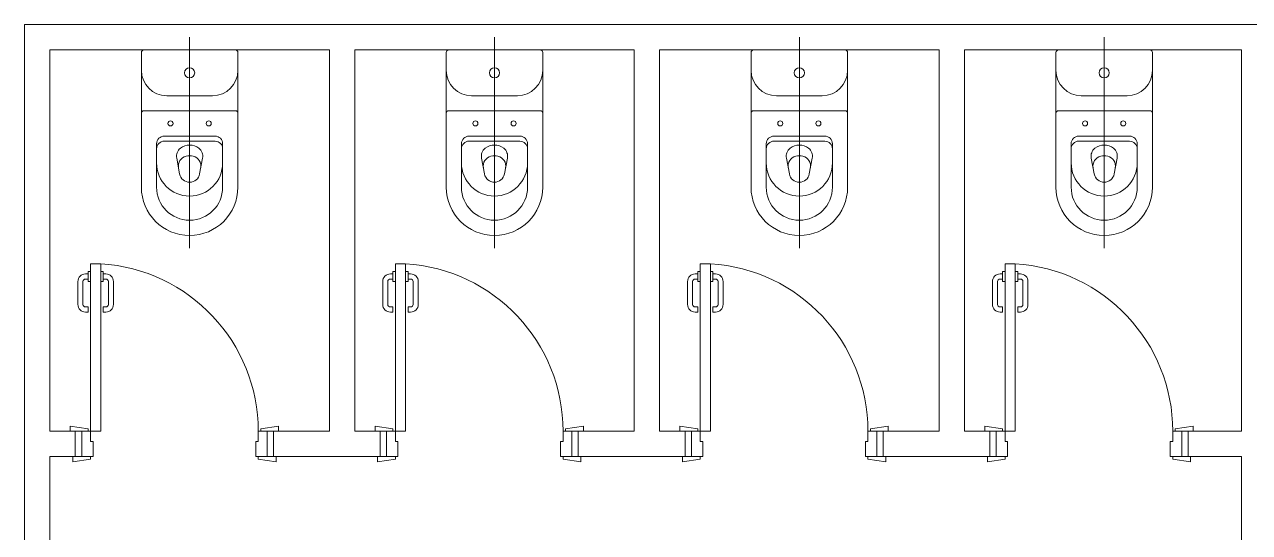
# Model space of a CAD drawing. Extents: x -234346 to 58427, y -132654 to -82394.
# Drawn here: x -66542 to -61720, y -107741 to -105743 of the extents above; entities that cross this region are included whole.
import ezdxf

# ---------------------------------------------------------------- set-up
doc = ezdxf.new("R2010")
doc.units = 0
doc.header["$LTSCALE"] = 8
for name, color, linetype, lineweight in [('72_EGR_EQP_TAG', 9, 'Continuous', 5), ('SANIT', 9, 'Continuous', 5), ('Walls', 9, 'Continuous', 5), ('Wooden Joinery', 9, 'Continuous', 5)]:
    doc.layers.add(name, color=color, linetype=linetype, lineweight=lineweight)

# ---------------------------------------------------------------- blocks, each defined once
blk = doc.blocks.new('A$C72370EFE')
at = {"layer": 'Wooden Joinery'}
for p, q in [((-0.01, -0.04), (-0.02, -0.04)), ((-0.01, -0.03), (-0.01, -0.07)), ((0, -0.03), (-0.01, -0.03)), ((0.04, -0.03), (0.05, -0.03)), ((0.05, -0.03), (0.05, -0.07)), ((0.05, -0.04), (0.06, -0.04)), ((-0.05, -0.07), (-0.05, -0.16)), ((-0.03, -0.07), (-0.03, -0.16)), ((-0.01, -0.06), (-0.02, -0.06)), ((0, -0.07), (-0.01, -0.07)), ((0.04, -0.07), (0.05, -0.07)), ((0.05, -0.06), (0.06, -0.06)), ((0.07, -0.07), (0.07, -0.16)), ((0.09, -0.07), (0.09, -0.16)), ((-0.01, -0.17), (-0.02, -0.17)), ((-0.01, -0.19), (-0.02, -0.19)), ((-0.01, -0.17), (-0.01, -0.19)), ((0.05, -0.17), (0.06, -0.17)), ((0.05, -0.17), (0.05, -0.19)), ((0.05, -0.19), (0.06, -0.19))]:
    blk.add_line(p, q, dxfattribs=at)
for centre, radius, start, end in [((-0.02, -0.07), 0.03, 90, 180), ((0.06, -0.07), 0.03, 0, 90), ((-0.02, -0.07), 0.01, 90, 180), ((0.06, -0.07), 0.01, 0, 90), ((-0.02, -0.16), 0.03, 180, 270), ((-0.02, -0.16), 0.01, 180, 270), ((0.06, -0.16), 0.01, 270, 0), ((0.06, -0.16), 0.03, 270, 0)]:
    blk.add_arc(centre, radius, start, end, dxfattribs=at)
blk = doc.blocks.new('A$C268A7CF0')
at = {"layer": 'Wooden Joinery'}
for points in [[(80, 758.8), (80, 768.8), (10, 778.8), (10, 758.8)], [(740, 758.8), (740, 768.8), (810, 778.8), (810, 758.8)], [(70, 658.8), (70, 648.8), (0, 638.8), (0, 658.8)], [(120, 658.8), (120, 0), (80, 0), (80, 658.8)], [(750, 658.8), (750, 648.8), (820, 638.8), (820, 658.8)]]:
    blk.add_lwpolyline(points, close=True, dxfattribs=at)
for points in [[(45, 658.8), (45, 758.8), (20, 758.8), (20, 658.8), (45, 658.8)], [(45, 658.8), (80, 658.8), (80, 698.8), (90, 698.8), (90, 758.8), (45, 758.8), (45, 658.8)], [(775, 658.8), (740, 658.8), (740, 698.8), (730, 698.8), (730, 758.8), (775, 758.8), (775, 658.8)], [(775, 658.8), (775, 758.8), (800, 758.8), (800, 658.8), (775, 658.8)]]:
    blk.add_lwpolyline(points, dxfattribs=at)
blk.add_arc((80, 658.8), 660, 273.4748, 0, dxfattribs=at)
at = {"layer": 'Wooden Joinery', "xscale": 999.9999999998854, "yscale": 999.9999999998854, "zscale": 999.9999999998854, "rotation": 180}
blk.add_blockref('A$C72370EFE', (120, 0), dxfattribs=at)
blk = doc.blocks.new('WC manta')
at = {"layer": 'SANIT'}
for p, q in [((-0.13, 0.18), (-0.13, -0.18)), ((-0.12, 0.19), (0.41, 0.19)), ((0.109, 0.18), (0.109, -0.18)), ((0.209, 0.1), (0.209, -0.1)), ((0.229, 0.1), (0.229, -0.1)), ((0.239, 0.13), (0.41, 0.13)), ((0.05, 0.09), (0.05, -0.09)), ((0.2955, 0.051), (0.3581, 0.0393)), ((-0.18, 0), (0.65, 0)), ((0.2955, -0.051), (0.3581, -0.0393)), ((0.239, -0.13), (0.41, -0.13)), ((-0.12, -0.19), (0.41, -0.19))]:
    blk.add_line(p, q, dxfattribs=at)
for centre, radius in [((0.159, 0.0752), 0.01), ((-0.04, 0), 0.02), ((0.159, -0.0753), 0.01)]:
    blk.add_circle(centre, radius, dxfattribs=at)
for centre, radius, start, end in [((-0.12, 0.18), 0.01, 90, 180), ((-0.05, 0.09), 0.1, 0, 90), ((0.119, 0.18), 0.01, 90, 180), ((0.41, 0), 0.19, 270, 90), ((0.239, 0.1), 0.03, 90, 180), ((0.259, 0.1), 0.03, 90, 180), ((0.3147, 0), 0.13, 270, 90), ((0.41, 0), 0.13, 270, 90), ((0.2882, 0.0117), 0.04, 79.4289, 141.525), ((0.3029, 0), 0.0588, 141.525, 218.475), ((0.3454, 0), 0.0588, 166.4176, 193.5824), ((0.3271, 0.0044), 0.04, 79.4289, 166.4176), ((0.3507, 0), 0.04, 280.5711, 79.4289), ((0.2882, -0.0117), 0.04, 218.475, 280.5711), ((0.3271, -0.0044), 0.04, 193.5824, 280.5711), ((-0.05, -0.09), 0.1, 270, 0), ((0.239, -0.1), 0.03, 180, 270), ((0.259, -0.1), 0.03, 180, 270), ((-0.12, -0.18), 0.01, 180, 270), ((0.119, -0.18), 0.01, 180, 270)]:
    blk.add_arc(centre, radius, start, end, dxfattribs=at)
blk = doc.blocks.new('1stF')
at = {"layer": 'Walls', "color": 9}
for p, q in [((-66542.3, -109092.6, 0.1), (-66542.3, -105742.6, 0.1)), ((-66542.3, -105742.6, 0.1), (-57552.3, -105742.6, 0.1)), ((-66442.3, -107342.6, 0.1), (-66442.3, -105842.6, 0.1)), ((-66442.3, -105842.6, 0.1), (-65342.3, -105842.6, 0.1)), ((-65342.3, -105842.6, 0.1), (-65342.3, -107342.6, 0.1)), ((-65242.3, -105842.6, 0.1), (-64142.3, -105842.6, 0.1)), ((-65242.3, -105842.6, 0.1), (-65242.3, -107342.6, 0.1)), ((-64142.3, -105842.6, 0.1), (-64142.3, -107342.6, 0.1)), ((-64042.3, -105842.6, 0.1), (-62942.3, -105842.6, 0.1)), ((-64042.3, -105842.6, 0.1), (-64042.3, -107342.6, 0.1)), ((-62942.3, -105842.6, 0.1), (-62942.3, -107342.6, 0.1)), ((-62842.3, -105842.6, 0.1), (-61752.3, -105842.6, 0.1)), ((-62842.3, -105842.6, 0.1), (-62842.3, -107342.6, 0.1)), ((-61752.3, -105842.6, 0.1), (-61752.3, -107342.6, 0.1)), ((-66342.3, -107342.6, 0.1), (-66442.3, -107342.6, 0.1)), ((-66342.3, -107442.6, 0.1), (-66342.3, -107342.6, 0.1)), ((-65562.3, -107442.6, 0.1), (-65562.3, -107342.6, 0.1)), ((-65342.3, -107342.6, 0.1), (-65562.3, -107342.6, 0.1)), ((-65142.3, -107342.6, 0.1), (-65242.3, -107342.6, 0.1)), ((-65142.3, -107442.6, 0.1), (-65142.3, -107342.6, 0.1)), ((-64142.3, -107342.6, 0.1), (-64362.3, -107342.6, 0.1)), ((-64362.3, -107442.6, 0.1), (-64362.3, -107342.6, 0.1)), ((-63942.3, -107342.6, 0.1), (-64042.3, -107342.6, 0.1)), ((-63942.3, -107442.6, 0.1), (-63942.3, -107342.6, 0.1)), ((-62942.3, -107342.6, 0.1), (-63162.3, -107342.6, 0.1)), ((-63162.3, -107442.6, 0.1), (-63162.3, -107342.6, 0.1)), ((-62742.3, -107342.6, 0.1), (-62842.3, -107342.6, 0.1)), ((-62742.3, -107442.6, 0.1), (-62742.3, -107342.6, 0.1)), ((-61752.3, -107342.6, 0.1), (-61962.3, -107342.6, 0.1)), ((-61962.3, -107442.6, 0.1), (-61962.3, -107342.6, 0.1)), ((-66342.3, -107442.6, 0.1), (-66442.3, -107442.6, 0.1)), ((-66442.3, -108583.7, 0.1), (-66442.3, -107442.6, 0.1)), ((-65142.3, -107442.6, 0.1), (-65562.3, -107442.6, 0.1)), ((-63942.3, -107442.6, 0.1), (-64362.3, -107442.6, 0.1)), ((-62742.3, -107442.6, 0.1), (-63162.3, -107442.6, 0.1)), ((-61752.3, -107442.6, 0.1), (-61962.3, -107442.6, 0.1)), ((-61752.3, -107442.6, 0.1), (-61752.3, -108592.6, 0.1))]:
    blk.add_line(p, q, dxfattribs=at)
at = {"layer": 'SANIT', "color": 9, "xscale": 999.9999999999995, "yscale": 999.9999999999995, "zscale": 999.9999999999995, "rotation": 270}
for p in [(-65892.3, -105972.6, 0.1), (-64692.3, -105972.6, 0.1), (-63492.3, -105972.6, 0.1), (-62292.3, -105972.6, 0.1)]:
    blk.add_blockref('WC manta', p, dxfattribs=at)
at = {"layer": 'Wooden Joinery', "color": 9, "xscale": -1, "rotation": 180}
for p in [(-66362.3, -106683.8, 0.1), (-65162.3, -106683.8, 0.1), (-63962.3, -106683.8, 0.1), (-62762.3, -106683.8, 0.1)]:
    blk.add_blockref('A$C268A7CF0', p, dxfattribs=at)

msp = doc.modelspace()

# ---------------------------------------------------------------- block references
at = {"layer": '72_EGR_EQP_TAG'}
msp.add_blockref('1stF', (0, 0), dxfattribs=at)

doc.saveas('drawing.dxf')
